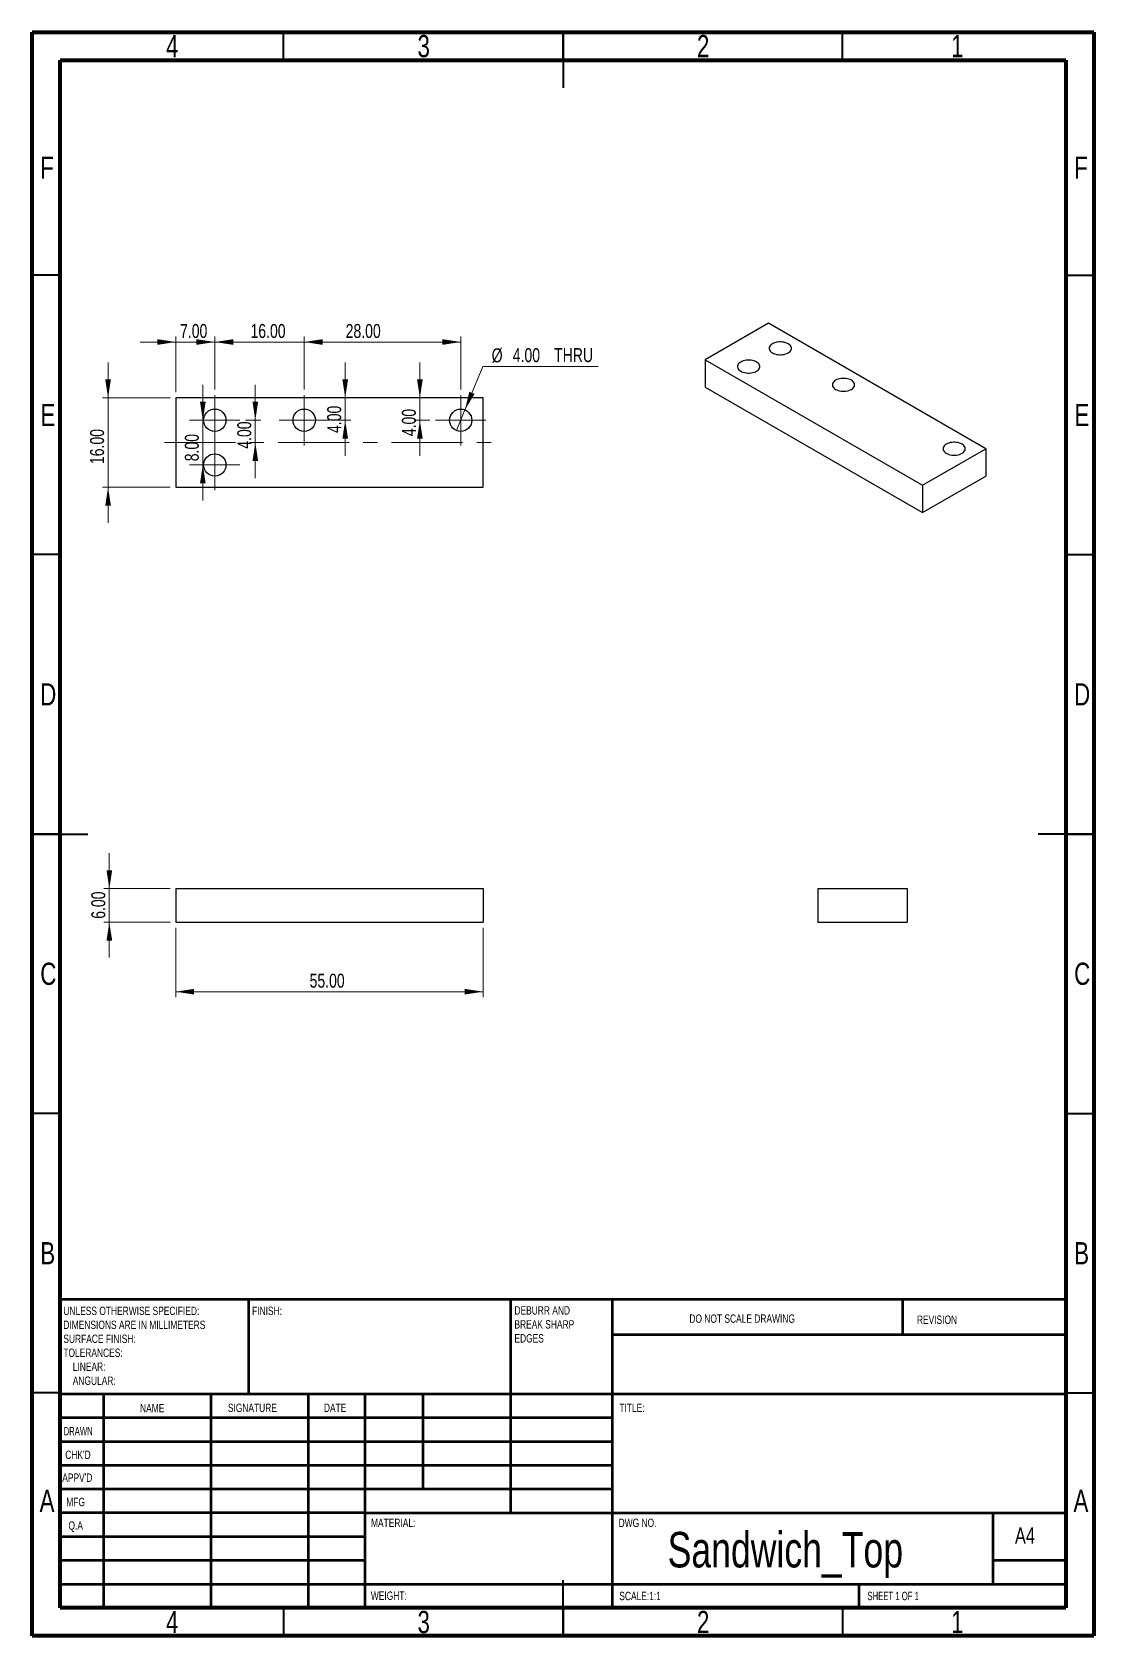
# Model space of a CAD drawing. Header units: inches. Extents: x 13597 to 24437, y 2931 to 11219.
# Drawn here: x 16446.1 to 16636.1, y 7713.3 to 8000.3 of the extents above; entities that cross this region are included whole.
import ezdxf

# ---------------------------------------------------------------- set-up
doc = ezdxf.new("R2010")
doc.units = ezdxf.units.IN
doc.header["$MEASUREMENT"] = 0
doc.linetypes.add('CENTERX2', pattern=[20.32, 12.7, -2.54, 2.54, -2.54])
doc.styles.add('SLDTEXTSTYLE0', font='TXT', dxfattribs={"width": 0.75})
doc.styles.add('SLDTEXTSTYLE1', font='TXT', dxfattribs={"width": 0.686449})
doc.styles.add('SLDTEXTSTYLE2', font='TXT', dxfattribs={"width": 0.6875})

msp = doc.modelspace()

# ---------------------------------------------------------------- linework, layer by layer
at = {"color": 7, "linetype": 'Continuous', "lineweight": 70}
for p, q in [((16446.114, 7713.296), (16446.114, 8000.296)), ((16446.114, 8000.296), (16636.114, 8000.296)), ((16636.114, 8000.296), (16636.114, 7713.296)), ((16451.114, 7718.296), (16451.114, 7995.296)), ((16451.114, 7995.296), (16631.114, 7995.296)), ((16631.114, 7995.296), (16631.114, 7718.296)), ((16631.114, 7718.296), (16451.114, 7718.296)), ((16636.114, 7713.296), (16446.114, 7713.296))]:
    msp.add_line(p, q, dxfattribs=at)
at = {"color": 7, "linetype": 'Continuous', "lineweight": 35}
for p, q in [((16491.114, 7995.296), (16491.114, 8000.296)), ((16541.114, 8000.296), (16541.114, 7990.296)), ((16541.114, 7995.296), (16541.114, 8000.296)), ((16591.114, 7995.296), (16591.114, 8000.296)), ((16451.114, 7956.796), (16446.114, 7956.796)), ((16631.114, 7956.796), (16636.114, 7956.796)), ((16451.114, 7906.796), (16446.114, 7906.796)), ((16631.114, 7906.796), (16636.114, 7906.796)), ((16446.114, 7856.796), (16456.114, 7856.796)), ((16451.114, 7856.796), (16446.114, 7856.796)), ((16636.114, 7856.796), (16626.114, 7856.796)), ((16631.114, 7856.796), (16636.114, 7856.796)), ((16451.114, 7806.796), (16446.114, 7806.796)), ((16631.114, 7806.796), (16636.114, 7806.796)), ((16451.114, 7756.796), (16446.114, 7756.796)), ((16631.114, 7756.796), (16636.114, 7756.796)), ((16541.114, 7713.296), (16541.114, 7723.296)), ((16491.114, 7718.296), (16491.114, 7713.296)), ((16541.114, 7718.296), (16541.114, 7713.296)), ((16591.114, 7718.296), (16591.114, 7713.296))]:
    msp.add_line(p, q, dxfattribs=at)
at = {"color": 7, "linetype": 'Continuous', "lineweight": 25}
for p, q in [((16577.87, 7948.194), (16566.556, 7941.663)), ((16616.761, 7925.743), (16577.87, 7948.194)), ((16578.236, 7944.257), (16578.117, 7944.107)), ((16578.39, 7944.396), (16578.236, 7944.257)), ((16578.577, 7944.52), (16578.39, 7944.396)), ((16578.793, 7944.628), (16578.577, 7944.52)), ((16579.033, 7944.717), (16578.793, 7944.628)), ((16579.292, 7944.786), (16579.033, 7944.717)), ((16579.566, 7944.832), (16579.292, 7944.786)), ((16579.849, 7944.855), (16579.566, 7944.832)), ((16580.134, 7944.855), (16579.849, 7944.855)), ((16580.416, 7944.832), (16580.134, 7944.855)), ((16580.69, 7944.786), (16580.416, 7944.832)), ((16580.95, 7944.717), (16580.69, 7944.786)), ((16581.19, 7944.628), (16580.95, 7944.717)), ((16581.406, 7944.52), (16581.19, 7944.628)), ((16581.592, 7944.396), (16581.406, 7944.52)), ((16581.747, 7944.257), (16581.592, 7944.396)), ((16581.865, 7944.107), (16581.747, 7944.257)), ((16566.556, 7941.663), (16605.447, 7919.212)), ((16566.556, 7941.663), (16566.556, 7936.764)), ((16573.136, 7941.362), (16572.92, 7941.255)), ((16573.376, 7941.452), (16573.136, 7941.362)), ((16573.636, 7941.52), (16573.376, 7941.452)), ((16573.909, 7941.566), (16573.636, 7941.52)), ((16574.192, 7941.59), (16573.909, 7941.566)), ((16574.477, 7941.59), (16574.192, 7941.59)), ((16574.76, 7941.566), (16574.477, 7941.59)), ((16575.033, 7941.52), (16574.76, 7941.566)), ((16575.293, 7941.452), (16575.033, 7941.52)), ((16575.533, 7941.362), (16575.293, 7941.452)), ((16575.749, 7941.255), (16575.533, 7941.362)), ((16578.037, 7943.949), (16577.996, 7943.786)), ((16577.996, 7943.786), (16577.996, 7943.621)), ((16577.996, 7943.621), (16578.037, 7943.458)), ((16578.117, 7944.107), (16578.037, 7943.949)), ((16578.037, 7943.458), (16578.117, 7943.3)), ((16578.117, 7943.3), (16578.236, 7943.15)), ((16578.236, 7943.15), (16578.39, 7943.012)), ((16578.39, 7943.012), (16578.577, 7942.887)), ((16578.577, 7942.887), (16578.793, 7942.78)), ((16578.793, 7942.78), (16579.033, 7942.69)), ((16579.033, 7942.69), (16579.292, 7942.622)), ((16579.292, 7942.622), (16579.566, 7942.576)), ((16579.566, 7942.576), (16579.849, 7942.552)), ((16579.849, 7942.552), (16580.134, 7942.552)), ((16580.134, 7942.552), (16580.416, 7942.576)), ((16580.416, 7942.576), (16580.69, 7942.622)), ((16580.69, 7942.622), (16580.95, 7942.69)), ((16580.95, 7942.69), (16581.19, 7942.78)), ((16581.19, 7942.78), (16581.406, 7942.887)), ((16581.406, 7942.887), (16581.592, 7943.012)), ((16581.592, 7943.012), (16581.747, 7943.15)), ((16581.747, 7943.15), (16581.865, 7943.3)), ((16581.946, 7943.949), (16581.865, 7944.107)), ((16581.865, 7943.3), (16581.946, 7943.458)), ((16581.986, 7943.786), (16581.946, 7943.949)), ((16581.946, 7943.458), (16581.986, 7943.621)), ((16581.986, 7943.621), (16581.986, 7943.786)), ((16572.38, 7940.684), (16572.34, 7940.521)), ((16572.34, 7940.521), (16572.34, 7940.356)), ((16572.34, 7940.356), (16572.38, 7940.193)), ((16572.461, 7940.842), (16572.38, 7940.684)), ((16572.38, 7940.193), (16572.461, 7940.035)), ((16572.579, 7940.991), (16572.461, 7940.842)), ((16572.461, 7940.035), (16572.579, 7939.885)), ((16572.733, 7941.13), (16572.579, 7940.991)), ((16572.579, 7939.885), (16572.733, 7939.746)), ((16572.92, 7941.255), (16572.733, 7941.13)), ((16572.733, 7939.746), (16572.92, 7939.622)), ((16572.92, 7939.622), (16573.136, 7939.514)), ((16573.136, 7939.514), (16573.376, 7939.425)), ((16573.376, 7939.425), (16573.636, 7939.356)), ((16573.636, 7939.356), (16573.909, 7939.31)), ((16573.909, 7939.31), (16574.192, 7939.287)), ((16574.192, 7939.287), (16574.477, 7939.287)), ((16574.477, 7939.287), (16574.76, 7939.31)), ((16574.76, 7939.31), (16575.033, 7939.356)), ((16575.033, 7939.356), (16575.293, 7939.425)), ((16575.293, 7939.425), (16575.533, 7939.514)), ((16575.533, 7939.514), (16575.749, 7939.622)), ((16575.936, 7941.13), (16575.749, 7941.255)), ((16575.749, 7939.622), (16575.936, 7939.746)), ((16576.09, 7940.991), (16575.936, 7941.13)), ((16575.936, 7939.746), (16576.09, 7939.885)), ((16576.208, 7940.842), (16576.09, 7940.991)), ((16576.09, 7939.885), (16576.208, 7940.035)), ((16576.289, 7940.684), (16576.208, 7940.842)), ((16576.208, 7940.035), (16576.289, 7940.193)), ((16576.329, 7940.521), (16576.289, 7940.684)), ((16576.289, 7940.193), (16576.329, 7940.356)), ((16576.329, 7940.356), (16576.329, 7940.521)), ((16566.556, 7936.764), (16605.447, 7914.312)), ((16589.351, 7937.418), (16589.31, 7937.255)), ((16589.31, 7937.255), (16589.31, 7937.09)), ((16589.31, 7937.09), (16589.351, 7936.927)), ((16589.431, 7937.576), (16589.351, 7937.418)), ((16589.351, 7936.927), (16589.431, 7936.769)), ((16589.55, 7937.726), (16589.431, 7937.576)), ((16589.431, 7936.769), (16589.55, 7936.619)), ((16589.704, 7937.864), (16589.55, 7937.726)), ((16589.55, 7936.619), (16589.704, 7936.481)), ((16589.891, 7937.989), (16589.704, 7937.864)), ((16589.704, 7936.481), (16589.891, 7936.356)), ((16590.106, 7938.097), (16589.891, 7937.989)), ((16589.891, 7936.356), (16590.106, 7936.248)), ((16590.347, 7938.186), (16590.106, 7938.097)), ((16590.106, 7936.248), (16590.347, 7936.159)), ((16590.606, 7938.254), (16590.347, 7938.186)), ((16590.347, 7936.159), (16590.606, 7936.091)), ((16590.88, 7938.301), (16590.606, 7938.254)), ((16590.606, 7936.091), (16590.88, 7936.044)), ((16591.162, 7938.324), (16590.88, 7938.301)), ((16590.88, 7936.044), (16591.162, 7936.021)), ((16591.448, 7938.324), (16591.162, 7938.324)), ((16591.162, 7936.021), (16591.448, 7936.021)), ((16591.73, 7938.301), (16591.448, 7938.324)), ((16591.448, 7936.021), (16591.73, 7936.044)), ((16592.004, 7938.254), (16591.73, 7938.301)), ((16591.73, 7936.044), (16592.004, 7936.091)), ((16592.264, 7938.186), (16592.004, 7938.254)), ((16592.004, 7936.091), (16592.264, 7936.159)), ((16592.504, 7938.097), (16592.264, 7938.186)), ((16592.264, 7936.159), (16592.504, 7936.248)), ((16592.719, 7937.989), (16592.504, 7938.097)), ((16592.504, 7936.248), (16592.719, 7936.356)), ((16592.906, 7937.864), (16592.719, 7937.989)), ((16592.719, 7936.356), (16592.906, 7936.481)), ((16593.06, 7937.726), (16592.906, 7937.864)), ((16592.906, 7936.481), (16593.06, 7936.619)), ((16593.179, 7937.576), (16593.06, 7937.726)), ((16593.06, 7936.619), (16593.179, 7936.769)), ((16593.259, 7937.418), (16593.179, 7937.576)), ((16593.179, 7936.769), (16593.259, 7936.927)), ((16593.3, 7937.255), (16593.259, 7937.418)), ((16593.259, 7936.927), (16593.3, 7937.09)), ((16593.3, 7937.09), (16593.3, 7937.255)), ((16526.811, 7934.834), (16471.811, 7934.834)), ((16471.811, 7934.834), (16471.811, 7918.834)), ((16526.811, 7918.834), (16526.811, 7934.834)), ((16605.447, 7919.212), (16616.761, 7925.743)), ((16609.15, 7925.988), (16609.109, 7925.825)), ((16609.109, 7925.825), (16609.109, 7925.66)), ((16609.109, 7925.66), (16609.15, 7925.497)), ((16609.23, 7926.146), (16609.15, 7925.988)), ((16609.15, 7925.497), (16609.23, 7925.339)), ((16609.349, 7926.296), (16609.23, 7926.146)), ((16609.23, 7925.339), (16609.349, 7925.189)), ((16609.503, 7926.435), (16609.349, 7926.296)), ((16609.349, 7925.189), (16609.503, 7925.051)), ((16609.69, 7926.559), (16609.503, 7926.435)), ((16609.503, 7925.051), (16609.69, 7924.926)), ((16609.905, 7926.667), (16609.69, 7926.559)), ((16609.69, 7924.926), (16609.905, 7924.819)), ((16610.146, 7926.756), (16609.905, 7926.667)), ((16609.905, 7924.819), (16610.146, 7924.729)), ((16610.405, 7926.825), (16610.146, 7926.756)), ((16610.146, 7924.729), (16610.405, 7924.661)), ((16610.679, 7926.871), (16610.405, 7926.825)), ((16610.405, 7924.661), (16610.679, 7924.615)), ((16610.961, 7926.894), (16610.679, 7926.871)), ((16610.679, 7924.615), (16610.961, 7924.591)), ((16611.247, 7926.894), (16610.961, 7926.894)), ((16610.961, 7924.591), (16611.247, 7924.591)), ((16611.529, 7926.871), (16611.247, 7926.894)), ((16611.247, 7924.591), (16611.529, 7924.615)), ((16611.803, 7926.825), (16611.529, 7926.871)), ((16611.529, 7924.615), (16611.803, 7924.661)), ((16612.063, 7926.756), (16611.803, 7926.825)), ((16611.803, 7924.661), (16612.063, 7924.729)), ((16612.303, 7926.667), (16612.063, 7926.756)), ((16612.063, 7924.729), (16612.303, 7924.819)), ((16612.518, 7926.559), (16612.303, 7926.667)), ((16612.303, 7924.819), (16612.518, 7924.926)), ((16612.705, 7926.435), (16612.518, 7926.559)), ((16612.518, 7924.926), (16612.705, 7925.051)), ((16612.859, 7926.296), (16612.705, 7926.435)), ((16612.705, 7925.051), (16612.859, 7925.189)), ((16612.978, 7926.146), (16612.859, 7926.296)), ((16612.859, 7925.189), (16612.978, 7925.339)), ((16613.058, 7925.988), (16612.978, 7926.146)), ((16612.978, 7925.339), (16613.058, 7925.497)), ((16613.099, 7925.825), (16613.058, 7925.988)), ((16613.058, 7925.497), (16613.099, 7925.66)), ((16613.099, 7925.66), (16613.099, 7925.825)), ((16616.761, 7925.743), (16616.761, 7920.844)), ((16471.811, 7918.834), (16526.811, 7918.834)), ((16605.447, 7914.312), (16616.761, 7920.844)), ((16605.447, 7919.212), (16605.447, 7914.312)), ((16471.811, 7847.017), (16471.811, 7841.017)), ((16471.811, 7847.017), (16526.811, 7847.017)), ((16526.811, 7847.017), (16526.811, 7841.017)), ((16586.725, 7847.017), (16586.725, 7841.017)), ((16586.725, 7847.017), (16602.725, 7847.017)), ((16602.725, 7847.017), (16602.725, 7841.017)), ((16471.811, 7841.017), (16526.811, 7841.017)), ((16586.725, 7841.017), (16602.725, 7841.017))]:
    msp.add_line(p, q, dxfattribs=at)
at = {"color": 7, "linetype": 'Continuous', "lineweight": 0}
for p, q in [((16471.811, 7944.834), (16465.461, 7944.834)), ((16471.811, 7935.834), (16471.811, 7945.834)), ((16471.811, 7944.834), (16478.811, 7944.834)), ((16478.811, 7944.834), (16472.461, 7944.834)), ((16478.811, 7936.334), (16478.811, 7945.834)), ((16478.811, 7936.334), (16478.811, 7945.834)), ((16478.811, 7944.834), (16485.161, 7944.834)), ((16478.811, 7944.834), (16494.811, 7944.834)), ((16494.811, 7936.334), (16494.811, 7945.834)), ((16494.811, 7936.334), (16494.811, 7945.834)), ((16494.811, 7944.834), (16501.161, 7944.834)), ((16494.811, 7944.834), (16522.811, 7944.834)), ((16522.811, 7936.334), (16522.811, 7945.834)), ((16459.71, 7934.834), (16459.71, 7941.184)), ((16502.144, 7934.834), (16502.144, 7941.184)), ((16515.507, 7934.834), (16515.507, 7941.184)), ((16523.571, 7932.685), (16526.768, 7940.476)), ((16526.768, 7940.476), (16547.421, 7940.476)), ((16476.668, 7930.834), (16476.668, 7937.184)), ((16486.058, 7930.834), (16486.058, 7937.184)), ((16470.811, 7934.834), (16458.71, 7934.834)), ((16459.71, 7934.834), (16459.71, 7918.834)), ((16502.144, 7930.834), (16502.144, 7934.834)), ((16515.507, 7930.834), (16515.507, 7934.834)), ((16522.052, 7928.984), (16523.571, 7932.685)), ((16476.668, 7930.834), (16476.668, 7922.834)), ((16484.311, 7930.834), (16487.058, 7930.834)), ((16486.058, 7930.834), (16486.058, 7926.834)), ((16500.311, 7930.834), (16503.144, 7930.834)), ((16502.144, 7930.834), (16502.144, 7924.484)), ((16517.311, 7930.834), (16514.507, 7930.834)), ((16515.507, 7930.834), (16515.507, 7924.484)), ((16486.058, 7926.834), (16486.058, 7920.484)), ((16476.668, 7922.834), (16476.668, 7916.484)), ((16470.811, 7918.834), (16458.71, 7918.834)), ((16459.71, 7918.834), (16459.71, 7912.484)), ((16459.937, 7847.017), (16459.937, 7853.367)), ((16470.811, 7847.017), (16458.937, 7847.017)), ((16459.937, 7847.017), (16459.937, 7841.017)), ((16470.811, 7841.017), (16458.937, 7841.017)), ((16459.937, 7841.017), (16459.937, 7834.667)), ((16471.811, 7840.017), (16471.811, 7827.575)), ((16526.811, 7840.017), (16526.811, 7827.575)), ((16471.811, 7828.575), (16526.811, 7828.575))]:
    msp.add_line(p, q, dxfattribs=at)
at = {"color": 0, "linetype": 'Continuous', "lineweight": 18}
for p, q in [((16478.811, 7933.334), (16478.811, 7935.334)), ((16478.811, 7930.834), (16478.811, 7933.334)), ((16494.811, 7933.334), (16494.811, 7935.334)), ((16494.811, 7930.834), (16494.811, 7933.334)), ((16522.811, 7933.334), (16522.811, 7935.334)), ((16522.811, 7930.834), (16522.811, 7933.334)), ((16476.311, 7930.834), (16474.311, 7930.834)), ((16478.811, 7930.834), (16476.311, 7930.834)), ((16478.811, 7930.834), (16478.811, 7928.334)), ((16478.811, 7930.834), (16481.311, 7930.834)), ((16481.311, 7930.834), (16483.311, 7930.834)), ((16492.311, 7930.834), (16490.311, 7930.834)), ((16494.811, 7930.834), (16492.311, 7930.834)), ((16494.811, 7930.834), (16494.811, 7928.334)), ((16494.811, 7930.834), (16497.311, 7930.834)), ((16497.311, 7930.834), (16499.311, 7930.834)), ((16520.311, 7930.834), (16518.311, 7930.834)), ((16522.811, 7930.834), (16520.311, 7930.834)), ((16522.811, 7930.834), (16522.811, 7928.334)), ((16522.811, 7930.834), (16525.311, 7930.834)), ((16525.311, 7930.834), (16527.311, 7930.834)), ((16478.811, 7928.334), (16478.811, 7926.334)), ((16478.811, 7925.334), (16478.811, 7927.334)), ((16494.811, 7928.334), (16494.811, 7926.334)), ((16522.811, 7928.334), (16522.811, 7926.334)), ((16478.811, 7922.834), (16478.811, 7925.334)), ((16476.311, 7922.834), (16474.311, 7922.834)), ((16478.811, 7922.834), (16476.311, 7922.834)), ((16478.811, 7922.834), (16478.811, 7920.334)), ((16478.811, 7922.834), (16481.311, 7922.834)), ((16481.311, 7922.834), (16483.311, 7922.834)), ((16478.811, 7920.334), (16478.811, 7918.334))]:
    msp.add_line(p, q, dxfattribs=at)
at = {"color": 7, "linetype": 'CENTERX2', "lineweight": 18}
msp.add_line((16469.811, 7926.834), (16528.811, 7926.834), dxfattribs=at)
at = {"color": 7, "linetype": 'Continuous', "lineweight": 50}
for p, q in [((16451.114, 7773.546), (16631.114, 7773.546)), ((16451.114, 7773.546), (16451.114, 7718.296)), ((16484.914, 7756.546), (16484.914, 7773.546)), ((16531.714, 7773.546), (16531.714, 7735.296)), ((16549.914, 7773.546), (16549.914, 7718.296)), ((16601.914, 7767.171), (16601.914, 7773.546)), ((16631.114, 7767.171), (16549.914, 7767.171)), ((16631.114, 7756.546), (16451.114, 7756.546)), ((16458.914, 7756.546), (16458.914, 7718.296)), ((16478.105, 7756.546), (16478.105, 7718.296)), ((16495.513, 7756.546), (16495.513, 7718.296)), ((16505.714, 7718.296), (16505.714, 7756.546)), ((16516.114, 7739.546), (16516.114, 7756.546)), ((16549.914, 7752.296), (16451.114, 7752.296)), ((16549.914, 7748.046), (16451.114, 7748.046)), ((16549.914, 7743.796), (16451.114, 7743.796)), ((16549.914, 7739.546), (16451.114, 7739.546)), ((16505.714, 7735.296), (16451.114, 7735.296)), ((16505.714, 7735.296), (16631.114, 7735.296)), ((16618.114, 7722.546), (16618.114, 7735.296)), ((16505.714, 7731.046), (16451.114, 7731.046)), ((16505.714, 7726.796), (16451.114, 7726.796)), ((16631.114, 7726.796), (16618.114, 7726.796)), ((16451.114, 7722.546), (16631.114, 7722.546)), ((16594.114, 7718.296), (16594.114, 7722.546))]:
    msp.add_line(p, q, dxfattribs=at)
at = {"color": 7, "linetype": 'Continuous', "lineweight": 25}
for centre in [(16478.811, 7930.834), (16494.811, 7930.834), (16522.811, 7930.834), (16478.811, 7922.834)]:
    msp.add_circle(centre, 2, dxfattribs=at)
at = {"color": 7, "linetype": 'Continuous', "lineweight": 18}
for points in [[(16471.811, 7944.834), (16468.509, 7945.342), (16468.509, 7944.326)], [(16478.811, 7944.834), (16475.509, 7945.342), (16475.509, 7944.326)], [(16478.811, 7944.834), (16482.113, 7944.326), (16482.113, 7945.342)], [(16494.811, 7944.834), (16498.113, 7944.326), (16498.113, 7945.342)], [(16494.811, 7944.834), (16498.113, 7944.326), (16498.113, 7945.342)], [(16522.811, 7944.834), (16519.509, 7945.342), (16519.509, 7944.326)], [(16459.71, 7934.834), (16460.218, 7938.136), (16459.202, 7938.136)], [(16502.144, 7934.834), (16502.652, 7938.136), (16501.636, 7938.136)], [(16515.507, 7934.834), (16516.015, 7938.136), (16514.999, 7938.136)], [(16523.571, 7932.685), (16525.294, 7935.546), (16524.354, 7935.932)], [(16476.668, 7930.834), (16477.176, 7934.136), (16476.16, 7934.136)], [(16486.058, 7930.834), (16486.566, 7934.136), (16485.55, 7934.136)], [(16502.144, 7930.834), (16501.636, 7927.532), (16502.652, 7927.532)], [(16515.507, 7930.834), (16514.999, 7927.532), (16516.015, 7927.532)], [(16486.058, 7926.834), (16485.55, 7923.532), (16486.566, 7923.532)], [(16476.668, 7922.834), (16476.16, 7919.532), (16477.176, 7919.532)], [(16459.71, 7918.834), (16459.202, 7915.532), (16460.218, 7915.532)], [(16459.937, 7847.017), (16460.445, 7850.319), (16459.429, 7850.319)], [(16459.937, 7841.017), (16459.429, 7837.715), (16460.445, 7837.715)], [(16471.811, 7828.575), (16475.113, 7828.067), (16475.113, 7829.083)], [(16526.811, 7828.575), (16523.509, 7829.083), (16523.509, 7828.067)]]:
    msp.add_solid(points, dxfattribs=at)

# ---------------------------------------------------------------- texts
at = {"color": 7}
for s, height, style, width, p in [('4', 3.969, 'SLDTEXTSTYLE0', 0.75, (16470.082, 7995.801)), ('3', 3.969, 'SLDTEXTSTYLE0', 0.75, (16515.082, 7995.801)), ('2', 3.969, 'SLDTEXTSTYLE0', 0.75, (16565.082, 7995.801)), ('1', 3.969, 'SLDTEXTSTYLE0', 0.75, (16610.578, 7995.801)), ('F', 3.969, 'SLDTEXTSTYLE0', 0.75, (16447.579, 7974.051)), ('F', 3.969, 'SLDTEXTSTYLE0', 0.75, (16632.579, 7974.051)), ('E', 3.969, 'SLDTEXTSTYLE0', 0.75, (16447.63, 7929.801)), ('E', 3.969, 'SLDTEXTSTYLE0', 0.75, (16632.63, 7929.801)), ('D', 3.969, 'SLDTEXTSTYLE0', 0.75, (16447.574, 7879.801)), ('D', 3.969, 'SLDTEXTSTYLE0', 0.75, (16632.574, 7879.801)), ('C', 3.969, 'SLDTEXTSTYLE0', 0.75, (16447.58, 7829.801)), ('C', 3.969, 'SLDTEXTSTYLE0', 0.75, (16632.58, 7829.801)), ('B', 3.969, 'SLDTEXTSTYLE0', 0.75, (16447.592, 7779.801)), ('B', 3.969, 'SLDTEXTSTYLE0', 0.75, (16632.592, 7779.801)), ('FINISH:', 1.5, 'SLDTEXTSTYLE0', 0.75, (16485.485, 7770.715)), ('DO NOT SCALE DRAWING', 1.5, 'SLDTEXTSTYLE0', 0.75, (16563.729, 7769.329)), ('REVISION', 1.5, 'SLDTEXTSTYLE0', 0.75, (16604.442, 7769.131)), ('NAME', 1.5, 'SLDTEXTSTYLE0', 0.75, (16465.436, 7753.298)), ('SIGNATURE', 1.5, 'SLDTEXTSTYLE0', 0.75, (16481.148, 7753.358)), ('DATE', 1.5, 'SLDTEXTSTYLE0', 0.75, (16498.329, 7753.372)), ('TITLE:', 1.5, 'SLDTEXTSTYLE0', 0.75, (16551.204, 7753.372)), ('DRAWN', 1.5, 'SLDTEXTSTYLE1', 0.686449, (16451.757, 7749.181)), ("CHK'D", 1.5, 'SLDTEXTSTYLE0', 0.75, (16452.053, 7744.958)), ("APPV'D", 1.5, 'SLDTEXTSTYLE0', 0.75, (16451.516, 7740.862)), ('A', 3.969, 'SLDTEXTSTYLE0', 0.75, (16447.461, 7735.495)), ('MFG', 1.5, 'SLDTEXTSTYLE0', 0.75, (16452.238, 7736.512)), ('A', 3.969, 'SLDTEXTSTYLE0', 0.75, (16632.461, 7735.495)), ('Q.A', 1.5, 'SLDTEXTSTYLE0', 0.75, (16452.623, 7732.301)), ('MATERIAL:', 1.5, 'SLDTEXTSTYLE0', 0.75, (16506.76, 7732.782)), ('DWG NO.', 1.5, 'SLDTEXTSTYLE0', 0.75, (16551.067, 7732.782)), ('Sandwich_Top', 6.35, 'SLDTEXTSTYLE0', 0.75, (16559.835, 7725.553)), ('A4', 2.9104, 'SLDTEXTSTYLE0', 0.75, (16621.985, 7729.792)), ('WEIGHT:', 1.4986, 'SLDTEXTSTYLE0', 0.75, (16506.732, 7719.747)), ('SCALE:1:1', 1.5, 'SLDTEXTSTYLE0', 0.75, (16551.188, 7719.696)), ('SHEET 1 OF 1', 1.5, 'SLDTEXTSTYLE2', 0.6875, (16595.592, 7719.696)), ('4', 3.969, 'SLDTEXTSTYLE0', 0.75, (16470.082, 7713.801)), ('3', 3.969, 'SLDTEXTSTYLE0', 0.75, (16515.082, 7713.801)), ('2', 3.969, 'SLDTEXTSTYLE0', 0.75, (16565.082, 7713.801)), ('1', 3.969, 'SLDTEXTSTYLE0', 0.75, (16610.578, 7713.801))]:
    msp.add_text(s, height=height, dxfattribs=dict(at, style=style, width=width)).set_placement(p)
at = {"color": 7, "linetype": 'Continuous', "lineweight": 18, "char_height": 2.5, "attachment_point": 1, "style": 'SLDTEXTSTYLE0'}
for s, insert in [('7.00', (16472.594, 7948.057)), ('16.00', (16485.2, 7948.057)), ('28.00', (16502.227, 7948.057)), ('%%c', (16528.355, 7943.698)), ('4.00', (16532.126, 7943.736)), ('THRU', (16539.528, 7943.736)), ('55.00', (16495.772, 7831.798))]:
    msp.add_mtext(s, dxfattribs=dict(at, insert=insert))
at = {"color": 7, "linetype": 'Continuous', "lineweight": 18, "char_height": 2.5, "attachment_point": 1, "rotation": 90, "style": 'SLDTEXTSTYLE0'}
for s, insert in [('4.00', (16498.922, 7928.559)), ('4.00', (16512.284, 7927.984)), ('4.00', (16482.835, 7925.739)), ('16.00', (16456.487, 7922.993)), ('8.00', (16473.445, 7923.496)), ('6.00', (16456.714, 7841.622))]:
    msp.add_mtext(s, dxfattribs=dict(at, insert=insert))
at = {"color": 0, "linetype": 'Continuous', "lineweight": 0, "char_height": 1.5, "attachment_point": 1, "style": 'SLDTEXTSTYLE0'}
for s, insert in [('UNLESS OTHERWISE SPECIFIED:', (16451.708, 7772.217)), ('DEBURR AND', (16532.423, 7772.299)), ('DIMENSIONS ARE IN MILLIMETERS', (16451.708, 7769.717)), ('BREAK SHARP', (16532.423, 7769.799)), ('SURFACE FINISH:', (16451.708, 7767.217)), ('EDGES', (16532.423, 7767.299)), ('TOLERANCES:', (16451.708, 7764.717)), ('LINEAR:', (16453.395, 7762.217)), ('ANGULAR:', (16453.395, 7759.717))]:
    msp.add_mtext(s, dxfattribs=dict(at, insert=insert))

doc.saveas('drawing.dxf')
